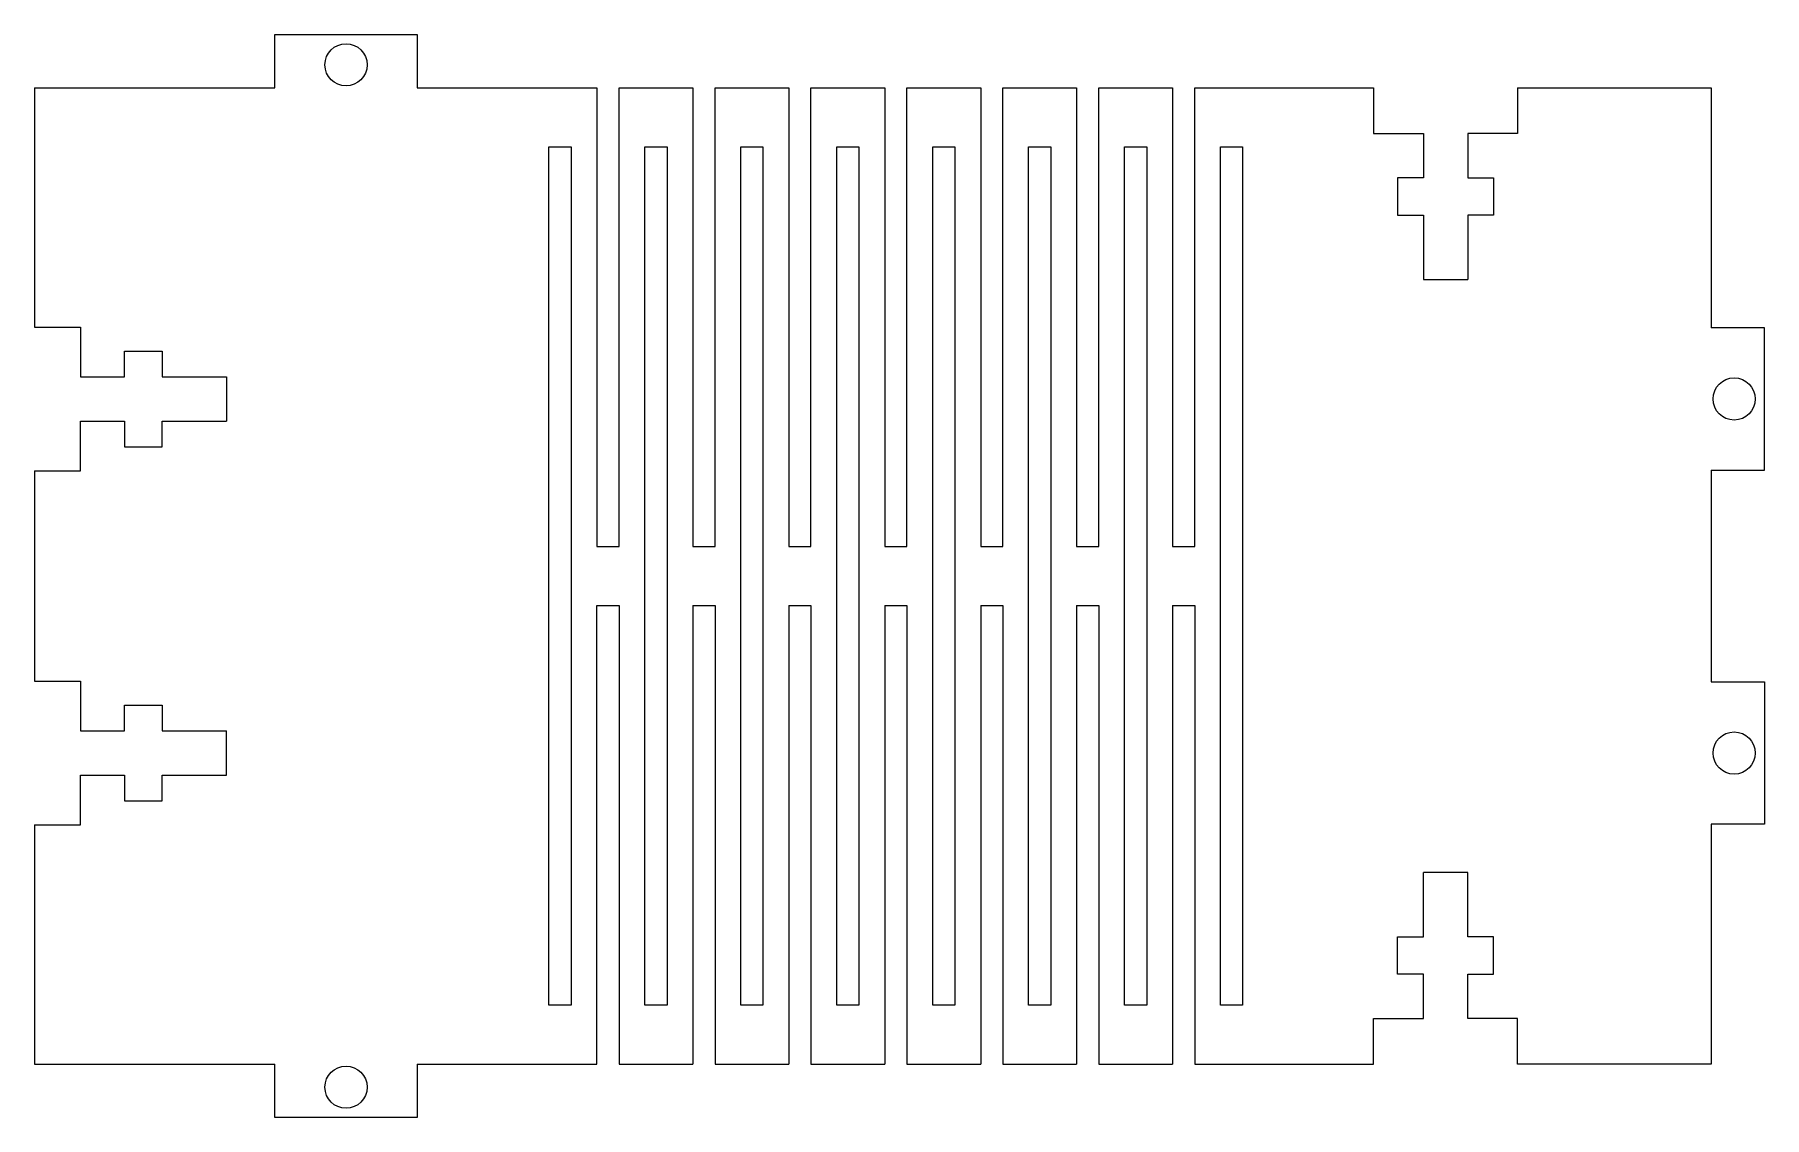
# Model space of a CAD drawing. Header units: millimetres. Extents: x -83 to 34, y -37 to 37.
import ezdxf

# ---------------------------------------------------------------- set-up
doc = ezdxf.new("R2010")
doc.units = ezdxf.units.MM

msp = doc.modelspace()

# ---------------------------------------------------------------- linework, layer by layer
at = {"color": 7, "linetype": 'Continuous', "lineweight": 15}
for p, q in [((-66.825, 33.1), (-66.825, 36.7)), ((-66.825, 36.7), (-57.175, 36.7)), ((-57.175, 36.7), (-57.175, 33.1)), ((-83.1, 33.1), (-83.1, 16.875)), ((-83.1, 33.1), (-66.825, 33.1)), ((-57.175, 33.1), (-45, 33.1)), ((-45, 33.1), (-45, 2)), ((-43.5, 2), (-43.5, 33.1)), ((-43.5, 33.1), (-38.5, 33.1)), ((-38.5, 33.1), (-38.5, 2)), ((-37, 2), (-37, 33.1)), ((-37, 33.1), (-32, 33.1)), ((-32, 33.1), (-32, 2)), ((-30.5, 2), (-30.5, 33.1)), ((-30.5, 33.1), (-25.5, 33.1)), ((-25.5, 33.1), (-25.5, 2)), ((-24, 2), (-24, 33.1)), ((-24, 33.1), (-19, 33.1)), ((-19, 33.1), (-19, 2)), ((-17.5, 2), (-17.5, 33.1)), ((-17.5, 33.1), (-12.5, 33.1)), ((-12.5, 33.1), (-12.5, 2)), ((-11, 2), (-11, 33.1)), ((-11, 33.1), (-6, 33.1)), ((-6, 33.1), (-6, 2)), ((-4.5, 2), (-4.5, 33.1)), ((-4.5, 33.1), (7.625, 33.1)), ((7.625, 33.1), (7.625, 30)), ((17.375, 33.1), (17.375, 30)), ((17.375, 33.1), (30.5, 33.1)), ((30.5, 33.1), (30.5, 16.825)), ((7.625, 30), (11, 30)), ((11, 30), (11, 27)), ((14, 30), (14, 27)), ((17.375, 30), (14, 30)), ((-48.25, 29.1), (-46.75, 29.1)), ((-48.25, -29.1), (-48.25, 29.1)), ((-46.75, 29.1), (-46.75, -29.1)), ((-41.75, -29.1), (-41.75, 29.1)), ((-41.75, 29.1), (-40.25, 29.1)), ((-40.25, 29.1), (-40.25, -29.1)), ((-35.25, -29.1), (-35.25, 29.1)), ((-35.25, 29.1), (-33.75, 29.1)), ((-33.75, 29.1), (-33.75, -29.1)), ((-28.75, -29.1), (-28.75, 29.1)), ((-28.75, 29.1), (-27.25, 29.1)), ((-27.25, 29.1), (-27.25, -29.1)), ((-22.25, -29.1), (-22.25, 29.1)), ((-22.25, 29.1), (-20.75, 29.1)), ((-20.75, 29.1), (-20.75, -29.1)), ((-15.75, -29.1), (-15.75, 29.1)), ((-15.75, 29.1), (-14.25, 29.1)), ((-14.25, 29.1), (-14.25, -29.1)), ((-9.25, -29.1), (-9.25, 29.1)), ((-9.25, 29.1), (-7.75, 29.1)), ((-7.75, 29.1), (-7.75, -29.1)), ((-2.75, -29.1), (-2.75, 29.1)), ((-2.75, 29.1), (-1.25, 29.1)), ((-1.25, 29.1), (-1.25, -29.1)), ((11, 27), (9.25, 27)), ((9.25, 27), (9.25, 24.45)), ((14, 27), (15.75, 27)), ((15.75, 27), (15.75, 24.45)), ((9.25, 24.45), (11, 24.45)), ((11, 24.45), (11, 20.1)), ((14, 24.45), (14, 20.1)), ((15.75, 24.45), (14, 24.45)), ((11, 20.1), (14, 20.1)), ((-83.1, 16.875), (-80, 16.875)), ((-80, 16.875), (-80, 13.5)), ((34.1, 16.825), (30.5, 16.825)), ((34.1, 7.175), (34.1, 16.825)), ((-77, 15.25), (-74.45, 15.25)), ((-77, 13.5), (-77, 15.25)), ((-74.45, 15.25), (-74.45, 13.5)), ((-80, 13.5), (-77, 13.5)), ((-74.45, 13.5), (-70.1, 13.5)), ((-70.1, 13.5), (-70.1, 10.5)), ((-80, 7.125), (-80, 10.5)), ((-80, 10.5), (-77, 10.5)), ((-77, 10.5), (-77, 8.75)), ((-74.45, 8.75), (-74.45, 10.5)), ((-74.45, 10.5), (-70.1, 10.5)), ((-77, 8.75), (-74.45, 8.75)), ((-83.1, 7.125), (-80, 7.125)), ((-83.1, 7.125), (-83.1, -7.125)), ((30.5, 7.175), (34.1, 7.175)), ((30.5, 7.175), (30.5, -7.175)), ((-45, 2), (-43.5, 2)), ((-38.5, 2), (-37, 2)), ((-32, 2), (-30.5, 2)), ((-25.5, 2), (-24, 2)), ((-19, 2), (-17.5, 2)), ((-12.5, 2), (-11, 2)), ((-6, 2), (-4.5, 2)), ((-45, -2), (-43.5, -2)), ((-45, -33.1), (-45, -2)), ((-43.5, -2), (-43.5, -33.1)), ((-38.5, -2), (-37, -2)), ((-38.5, -2), (-38.5, -33.1)), ((-37, -2), (-37, -33.1)), ((-32, -2), (-30.5, -2)), ((-32, -2), (-32, -33.1)), ((-30.5, -2), (-30.5, -33.1)), ((-25.5, -2), (-24, -2)), ((-25.5, -2), (-25.5, -33.1)), ((-24, -2), (-24, -33.1)), ((-19, -2), (-17.5, -2)), ((-19, -2), (-19, -33.1)), ((-17.5, -2), (-17.5, -33.1)), ((-12.5, -2), (-11, -2)), ((-12.5, -2), (-12.5, -33.1)), ((-11, -2), (-11, -33.1)), ((-6, -2), (-4.5, -2)), ((-6, -2), (-6, -33.1)), ((-4.5, -2), (-4.5, -33.1)), ((-83.1, -7.125), (-80, -7.125)), ((-80, -7.125), (-80, -10.5)), ((30.5, -7.175), (34.1, -7.175)), ((34.1, -7.175), (34.1, -16.825)), ((-77, -8.75), (-74.45, -8.75)), ((-77, -10.5), (-77, -8.75)), ((-74.45, -8.75), (-74.45, -10.5)), ((-80, -10.5), (-77, -10.5)), ((-74.45, -10.5), (-70.1, -10.5)), ((-70.1, -13.5), (-70.1, -10.5)), ((-80, -16.875), (-80, -13.5)), ((-80, -13.5), (-77, -13.5)), ((-77, -13.5), (-77, -15.25)), ((-74.45, -15.25), (-74.45, -13.5)), ((-74.45, -13.5), (-70.1, -13.5)), ((-77, -15.25), (-74.45, -15.25)), ((-83.1, -16.875), (-80, -16.875)), ((-83.1, -16.875), (-83.1, -33.1)), ((34.1, -16.825), (30.5, -16.825)), ((30.5, -16.825), (30.5, -33.1)), ((14, -20.1), (11, -20.1)), ((11, -24.45), (11, -20.1)), ((14, -24.45), (14, -20.1)), ((9.25, -24.45), (11, -24.45)), ((9.25, -27), (9.25, -24.45)), ((15.75, -24.45), (14, -24.45)), ((15.75, -27), (15.75, -24.45)), ((11, -27), (9.25, -27)), ((11, -30), (11, -27)), ((14, -30), (14, -27)), ((14, -27), (15.75, -27)), ((-46.75, -29.1), (-48.25, -29.1)), ((-40.25, -29.1), (-41.75, -29.1)), ((-33.75, -29.1), (-35.25, -29.1)), ((-27.25, -29.1), (-28.75, -29.1)), ((-20.75, -29.1), (-22.25, -29.1)), ((-14.25, -29.1), (-15.75, -29.1)), ((-7.75, -29.1), (-9.25, -29.1)), ((-1.25, -29.1), (-2.75, -29.1)), ((7.625, -30), (11, -30)), ((7.625, -33.1), (7.625, -30)), ((17.375, -30), (14, -30)), ((17.375, -33.1), (17.375, -30)), ((-83.1, -33.1), (-66.825, -33.1)), ((-66.825, -36.7), (-66.825, -33.1)), ((-57.175, -33.1), (-45, -33.1)), ((-57.175, -33.1), (-57.175, -36.7)), ((-43.5, -33.1), (-38.5, -33.1)), ((-37, -33.1), (-32, -33.1)), ((-30.5, -33.1), (-25.5, -33.1)), ((-24, -33.1), (-19, -33.1)), ((-17.5, -33.1), (-12.5, -33.1)), ((-11, -33.1), (-6, -33.1)), ((-4.5, -33.1), (7.625, -33.1)), ((30.5, -33.1), (17.375, -33.1)), ((-57.175, -36.7), (-66.825, -36.7))]:
    msp.add_line(p, q, dxfattribs=at)
for centre in [(-62, 34.65), (32.05, 12), (32.05, -12), (-62, -34.65)]:
    msp.add_circle(centre, 1.43, dxfattribs=at)

doc.saveas('drawing.dxf')
